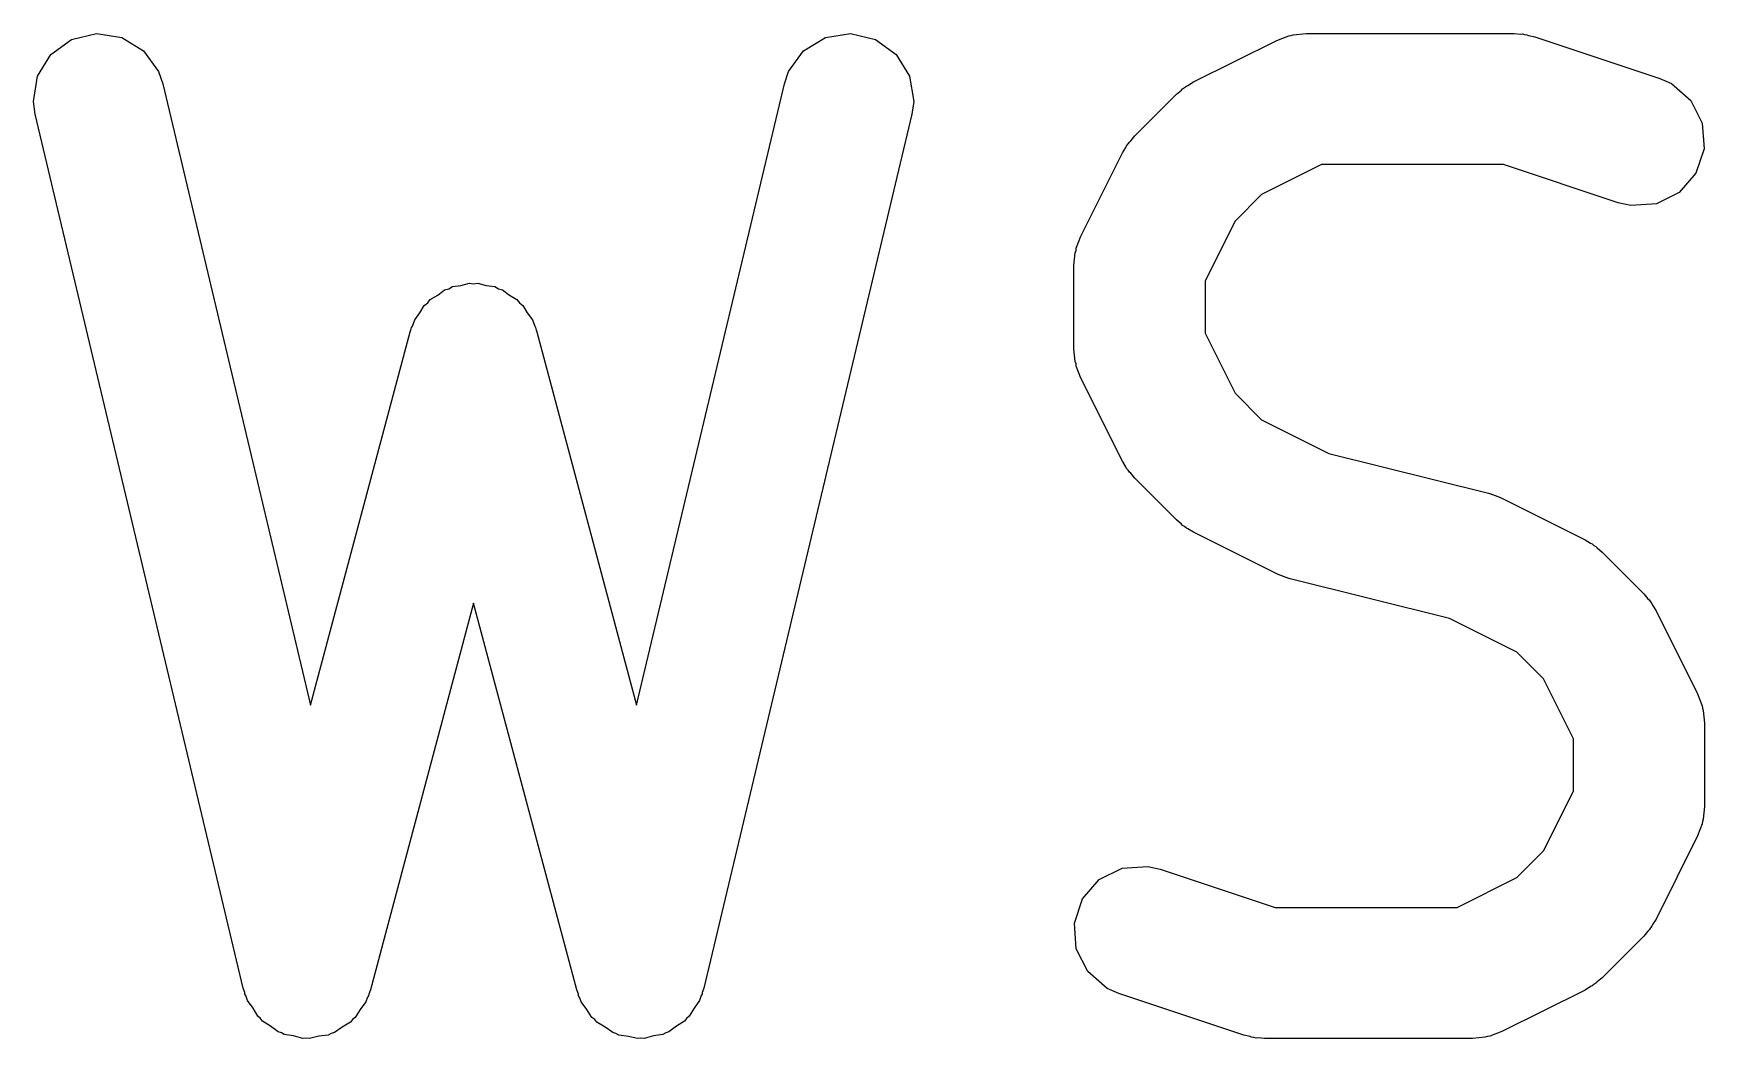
# Model space of a CAD drawing. Extents: x 4.17 to 6.89, y -6.18 to -1.34.
# Drawn here: x 4.2171 to 4.2924, y -2.9657 to -2.9205 of the extents above; entities that cross this region are included whole.
import ezdxf

# ---------------------------------------------------------------- set-up
doc = ezdxf.new("R2010")
doc.units = 0
doc.header["$MEASUREMENT"] = 0
doc.layers.add('BLACK', color=7, linetype='CONTINUOUS')

msp = doc.modelspace()

# ---------------------------------------------------------------- linework, layer by layer
at = {"layer": 'BLACK', "linetype": 'CONTINUOUS'}
for p, q in [((4.27389, -2.920522), (4.274466, -2.920465)), ((4.274466, -2.920465), (4.283839, -2.920465)), ((4.283839, -2.920465), (4.284131, -2.920494)), ((4.217933, -2.92141), (4.218866, -2.920734)), ((4.218866, -2.920734), (4.219987, -2.920467)), ((4.219987, -2.920467), (4.221125, -2.92065)), ((4.221125, -2.92065), (4.222106, -2.921254)), ((4.251835, -2.921254), (4.252816, -2.92065)), ((4.252816, -2.92065), (4.253954, -2.920467)), ((4.253954, -2.920467), (4.255074, -2.920734)), ((4.255074, -2.920734), (4.256008, -2.92141)), ((4.269396, -2.922652), (4.273145, -2.920777)), ((4.273145, -2.920777), (4.273686, -2.92057)), ((4.273686, -2.92057), (4.273792, -2.920563)), ((4.273792, -2.920563), (4.27389, -2.920522)), ((4.284131, -2.920494), (4.284209, -2.920489)), ((4.284209, -2.920489), (4.284311, -2.920512)), ((4.284311, -2.920512), (4.284416, -2.920522)), ((4.284416, -2.920522), (4.284488, -2.920552)), ((4.284488, -2.920552), (4.284773, -2.920617)), ((4.284773, -2.920617), (4.290398, -2.922492)), ((4.217329, -2.922391), (4.217933, -2.92141)), ((4.222106, -2.921254), (4.222781, -2.922187)), ((4.251159, -2.922187), (4.251835, -2.921254)), ((4.256008, -2.92141), (4.256612, -2.922391)), ((4.217147, -2.923528), (4.217329, -2.922391)), ((4.222781, -2.922187), (4.22297, -2.922734)), ((4.250971, -2.922734), (4.251159, -2.922187)), ((4.256612, -2.922391), (4.256794, -2.923528)), ((4.269148, -2.922808), (4.269396, -2.922652)), ((4.290398, -2.922492), (4.290926, -2.922728)), ((4.22297, -2.922734), (4.229633, -2.950721)), ((4.244307, -2.950721), (4.250971, -2.922734)), ((4.266753, -2.92508), (4.268628, -2.923205)), ((4.268628, -2.923205), (4.268855, -2.923019)), ((4.268855, -2.923019), (4.268906, -2.92296)), ((4.268906, -2.92296), (4.268995, -2.922904)), ((4.268995, -2.922904), (4.269076, -2.922838)), ((4.269076, -2.922838), (4.269148, -2.922808)), ((4.290926, -2.922728), (4.291796, -2.923482)), ((4.217225, -2.924102), (4.217147, -2.923528)), ((4.226599, -2.963472), (4.217225, -2.924102)), ((4.256716, -2.924102), (4.247342, -2.963472)), ((4.256794, -2.923528), (4.256716, -2.924102)), ((4.291796, -2.923482), (4.292312, -2.924513)), ((4.292312, -2.924513), (4.292393, -2.925662)), ((4.2662, -2.925847), (4.266356, -2.925599)), ((4.266356, -2.925599), (4.266386, -2.925527)), ((4.266386, -2.925527), (4.266453, -2.925446)), ((4.266453, -2.925446), (4.266509, -2.925357)), ((4.266509, -2.925357), (4.266568, -2.925306)), ((4.266568, -2.925306), (4.266753, -2.92508)), ((4.292393, -2.925662), (4.292029, -2.926755)), ((4.264326, -2.929597), (4.2662, -2.925847)), ((4.275163, -2.926371), (4.272465, -2.92772)), ((4.28336, -2.926371), (4.275163, -2.926371)), ((4.28853, -2.928094), (4.28336, -2.926371)), ((4.292029, -2.926755), (4.291274, -2.927626)), ((4.272465, -2.92772), (4.271268, -2.928917)), ((4.291274, -2.927626), (4.290244, -2.928141)), ((4.289094, -2.928222), (4.28853, -2.928094)), ((4.290244, -2.928141), (4.289094, -2.928222)), ((4.271268, -2.928917), (4.269919, -2.931614)), ((4.264071, -2.930341), (4.264111, -2.930243)), ((4.264111, -2.930243), (4.264119, -2.930137)), ((4.264119, -2.930137), (4.264326, -2.929597)), ((4.264014, -2.930917), (4.264071, -2.930341)), ((4.264014, -2.934667), (4.264014, -2.930917)), ((4.236404, -2.93182), (4.236781, -2.93172)), ((4.236781, -2.93172), (4.23697, -2.931745)), ((4.23697, -2.931745), (4.23716, -2.93172)), ((4.23716, -2.93172), (4.237537, -2.93182)), ((4.269919, -2.931614), (4.269919, -2.93397)), ((4.234905, -2.932601), (4.235021, -2.932449)), ((4.235021, -2.932449), (4.235358, -2.932254)), ((4.235358, -2.932254), (4.235668, -2.932017)), ((4.235668, -2.932017), (4.235852, -2.931968)), ((4.235852, -2.931968), (4.236018, -2.931872)), ((4.236018, -2.931872), (4.236404, -2.93182)), ((4.237537, -2.93182), (4.237923, -2.931872)), ((4.237923, -2.931872), (4.238088, -2.931967)), ((4.238088, -2.931967), (4.238273, -2.932017)), ((4.238273, -2.932017), (4.238583, -2.932254)), ((4.238583, -2.932254), (4.23892, -2.932449)), ((4.23892, -2.932449), (4.239036, -2.932601)), ((4.234321, -2.933364), (4.234557, -2.933054)), ((4.234557, -2.933054), (4.234753, -2.932717)), ((4.234753, -2.932717), (4.234905, -2.932601)), ((4.239036, -2.932601), (4.239188, -2.932717)), ((4.239188, -2.932717), (4.239383, -2.933054)), ((4.239383, -2.933054), (4.23962, -2.933364)), ((4.229633, -2.950721), (4.234117, -2.933906)), ((4.234117, -2.933906), (4.234168, -2.933771)), ((4.234168, -2.933771), (4.234175, -2.933714)), ((4.234175, -2.933714), (4.234214, -2.933647)), ((4.234214, -2.933647), (4.234321, -2.933364)), ((4.23962, -2.933364), (4.239726, -2.933647)), ((4.239726, -2.933647), (4.239765, -2.933714)), ((4.239765, -2.933714), (4.239773, -2.933771)), ((4.239773, -2.933771), (4.239823, -2.933906)), ((4.239823, -2.933906), (4.244307, -2.950721)), ((4.269919, -2.93397), (4.271268, -2.936667)), ((4.264071, -2.935243), (4.264014, -2.934667)), ((4.264111, -2.935341), (4.264071, -2.935243)), ((4.264119, -2.935447), (4.264111, -2.935341)), ((4.264326, -2.935987), (4.264119, -2.935447)), ((4.2662, -2.939737), (4.264326, -2.935987)), ((4.271268, -2.936667), (4.272465, -2.937864)), ((4.272465, -2.937864), (4.275496, -2.93938)), ((4.266356, -2.939985), (4.2662, -2.939737)), ((4.266386, -2.940057), (4.266356, -2.939985)), ((4.275496, -2.93938), (4.282681, -2.941176)), ((4.266453, -2.940138), (4.266386, -2.940057)), ((4.266509, -2.940227), (4.266453, -2.940138)), ((4.266568, -2.940278), (4.266509, -2.940227)), ((4.266753, -2.940504), (4.266568, -2.940278)), ((4.268628, -2.942379), (4.266753, -2.940504)), ((4.282681, -2.941176), (4.282723, -2.941191)), ((4.282723, -2.941191), (4.282745, -2.941193)), ((4.282745, -2.941193), (4.282984, -2.941284)), ((4.282984, -2.941284), (4.283226, -2.941371)), ((4.283226, -2.941371), (4.283243, -2.941383)), ((4.283243, -2.941383), (4.283285, -2.941399)), ((4.283285, -2.941399), (4.287035, -2.943274)), ((4.268855, -2.942565), (4.268628, -2.942379)), ((4.268906, -2.942624), (4.268855, -2.942565)), ((4.268995, -2.94268), (4.268906, -2.942624)), ((4.269076, -2.942746), (4.268995, -2.94268)), ((4.269148, -2.942776), (4.269076, -2.942746)), ((4.269396, -2.942932), (4.269148, -2.942776)), ((4.273145, -2.944807), (4.269396, -2.942932)), ((4.287035, -2.943274), (4.287283, -2.94343)), ((4.287283, -2.94343), (4.287355, -2.94346)), ((4.287355, -2.94346), (4.287436, -2.943527)), ((4.287436, -2.943527), (4.287525, -2.943583)), ((4.287525, -2.943583), (4.287576, -2.943642)), ((4.287576, -2.943642), (4.287802, -2.943827)), ((4.287802, -2.943827), (4.289677, -2.945702)), ((4.273187, -2.944823), (4.273145, -2.944807)), ((4.273204, -2.944836), (4.273187, -2.944823)), ((4.273446, -2.944922), (4.273204, -2.944836)), ((4.273686, -2.945014), (4.273446, -2.944922)), ((4.273707, -2.945015), (4.273686, -2.945014)), ((4.27375, -2.94503), (4.273707, -2.945015)), ((4.280934, -2.946826), (4.27375, -2.94503)), ((4.289677, -2.945702), (4.289863, -2.945928)), ((4.289863, -2.945928), (4.289922, -2.94598)), ((4.289922, -2.94598), (4.289978, -2.946069)), ((4.23697, -2.946126), (4.232324, -2.963549)), ((4.241616, -2.963549), (4.23697, -2.946126)), ((4.289978, -2.946069), (4.290044, -2.94615)), ((4.290044, -2.94615), (4.290074, -2.946221)), ((4.290074, -2.946221), (4.29023, -2.946469)), ((4.29023, -2.946469), (4.292105, -2.950219)), ((4.283965, -2.948342), (4.280934, -2.946826)), ((4.285162, -2.949539), (4.283965, -2.948342)), ((4.286511, -2.952237), (4.285162, -2.949539)), ((4.292105, -2.950219), (4.292312, -2.95076)), ((4.292312, -2.95076), (4.292319, -2.950865)), ((4.292319, -2.950865), (4.29236, -2.950963)), ((4.29236, -2.950963), (4.292417, -2.95154)), ((4.292417, -2.95154), (4.292417, -2.955289)), ((4.286511, -2.954592), (4.286511, -2.952237)), ((4.285162, -2.957289), (4.286511, -2.954592)), ((4.292417, -2.955289), (4.29236, -2.955865)), ((4.292312, -2.956069), (4.292105, -2.95661)), ((4.292319, -2.955963), (4.292312, -2.956069)), ((4.29236, -2.955865), (4.292319, -2.955963)), ((4.283965, -2.958487), (4.285162, -2.957289)), ((4.292105, -2.95661), (4.29023, -2.960359)), ((4.265156, -2.958581), (4.266187, -2.958066)), ((4.266187, -2.958066), (4.267336, -2.957984)), ((4.267336, -2.957984), (4.2679, -2.958112)), ((4.264401, -2.959451), (4.265156, -2.958581)), ((4.2679, -2.958112), (4.27307, -2.959835)), ((4.281268, -2.959835), (4.283965, -2.958487)), ((4.264037, -2.960544), (4.264401, -2.959451)), ((4.27307, -2.959835), (4.281268, -2.959835)), ((4.29023, -2.960359), (4.290074, -2.960607)), ((4.264119, -2.961693), (4.264037, -2.960544)), ((4.289863, -2.9609), (4.289677, -2.961126)), ((4.289922, -2.960849), (4.289863, -2.9609)), ((4.289978, -2.96076), (4.289922, -2.960849)), ((4.290044, -2.960679), (4.289978, -2.96076)), ((4.290074, -2.960607), (4.290044, -2.960679)), ((4.264634, -2.962724), (4.264119, -2.961693)), ((4.289677, -2.961126), (4.287802, -2.963001)), ((4.265504, -2.963479), (4.264634, -2.962724)), ((4.287355, -2.963369), (4.287283, -2.963398)), ((4.287436, -2.963302), (4.287355, -2.963369)), ((4.287525, -2.963246), (4.287436, -2.963302)), ((4.287576, -2.963187), (4.287525, -2.963246)), ((4.287802, -2.963001), (4.287576, -2.963187)), ((4.226667, -2.96367), (4.226599, -2.963472)), ((4.226676, -2.963741), (4.226667, -2.96367)), ((4.226713, -2.963805), (4.226676, -2.963741)), ((4.226787, -2.964019), (4.226713, -2.963805)), ((4.227039, -2.964367), (4.226787, -2.964019)), ((4.232121, -2.964091), (4.231861, -2.964431)), ((4.232201, -2.963878), (4.232121, -2.964091)), ((4.23224, -2.963815), (4.232201, -2.963878)), ((4.232251, -2.963745), (4.23224, -2.963815)), ((4.232324, -2.963549), (4.232251, -2.963745)), ((4.24169, -2.963745), (4.241616, -2.963549)), ((4.241701, -2.963815), (4.24169, -2.963745)), ((4.24174, -2.963878), (4.241701, -2.963815)), ((4.24182, -2.964091), (4.24174, -2.963878)), ((4.24208, -2.964431), (4.24182, -2.964091)), ((4.247153, -2.964019), (4.246902, -2.964367)), ((4.247227, -2.963805), (4.247153, -2.964019)), ((4.247264, -2.963741), (4.247227, -2.963805)), ((4.247274, -2.96367), (4.247264, -2.963741)), ((4.247342, -2.963472), (4.247274, -2.96367)), ((4.266033, -2.963715), (4.265504, -2.963479)), ((4.271657, -2.965589), (4.266033, -2.963715)), ((4.287035, -2.963554), (4.283285, -2.965429)), ((4.287283, -2.963398), (4.287035, -2.963554)), ((4.227254, -2.964738), (4.227039, -2.964367)), ((4.227374, -2.96483), (4.227254, -2.964738)), ((4.227463, -2.964953), (4.227374, -2.96483)), ((4.231636, -2.964797), (4.231513, -2.964885)), ((4.231861, -2.964431), (4.231636, -2.964797)), ((4.242305, -2.964797), (4.24208, -2.964431)), ((4.242428, -2.964885), (4.242305, -2.964797)), ((4.246567, -2.96483), (4.246478, -2.964953)), ((4.246687, -2.964738), (4.246567, -2.96483)), ((4.246902, -2.964367), (4.246687, -2.964738)), ((4.227828, -2.965177), (4.227463, -2.964953)), ((4.228169, -2.965438), (4.227828, -2.965177)), ((4.228315, -2.965477), (4.228169, -2.965438)), ((4.228444, -2.965556), (4.228315, -2.965477)), ((4.228867, -2.965624), (4.228444, -2.965556)), ((4.229282, -2.965735), (4.228867, -2.965624)), ((4.230424, -2.965583), (4.229999, -2.965639)), ((4.230555, -2.965507), (4.230424, -2.965583)), ((4.230702, -2.965472), (4.230555, -2.965507)), ((4.23105, -2.965221), (4.230702, -2.965472)), ((4.231421, -2.965006), (4.23105, -2.965221)), ((4.231513, -2.964885), (4.231421, -2.965006)), ((4.24252, -2.965006), (4.242428, -2.964885)), ((4.242891, -2.965221), (4.24252, -2.965006)), ((4.243238, -2.965472), (4.242891, -2.965221)), ((4.243386, -2.965507), (4.243238, -2.965472)), ((4.243517, -2.965583), (4.243386, -2.965507)), ((4.243942, -2.96564), (4.243517, -2.965583)), ((4.245074, -2.965624), (4.244659, -2.965735)), ((4.245497, -2.965556), (4.245074, -2.965624)), ((4.245626, -2.965477), (4.245497, -2.965556)), ((4.245772, -2.965438), (4.245626, -2.965477)), ((4.246113, -2.965177), (4.245772, -2.965438)), ((4.246478, -2.964953), (4.246113, -2.965177)), ((4.271943, -2.965654), (4.271657, -2.965589)), ((4.283285, -2.965429), (4.282745, -2.965636)), ((4.229432, -2.965715), (4.229282, -2.965735)), ((4.229582, -2.965739), (4.229432, -2.965715)), ((4.229999, -2.965639), (4.229582, -2.965739)), ((4.244359, -2.965739), (4.243942, -2.96564)), ((4.244509, -2.965715), (4.244359, -2.965739)), ((4.244659, -2.965735), (4.244509, -2.965715)), ((4.272015, -2.965684), (4.271943, -2.965654)), ((4.272119, -2.965694), (4.272015, -2.965684)), ((4.272222, -2.965718), (4.272119, -2.965694)), ((4.272299, -2.965712), (4.272222, -2.965718)), ((4.272591, -2.965741), (4.272299, -2.965712)), ((4.281965, -2.965741), (4.272591, -2.965741)), ((4.282541, -2.965684), (4.281965, -2.965741)), ((4.282639, -2.965644), (4.282541, -2.965684)), ((4.282745, -2.965636), (4.282639, -2.965644))]:
    msp.add_line(p, q, dxfattribs=at)

doc.saveas('drawing.dxf')
